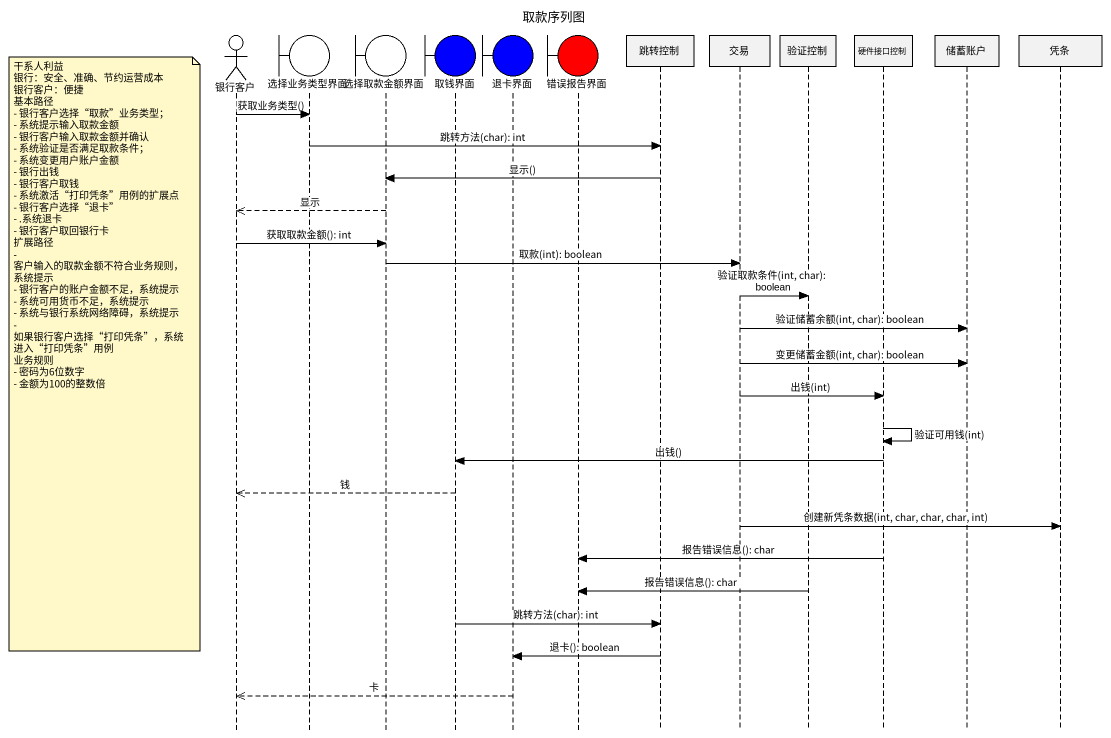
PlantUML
@startuml
title 取款序列图
hide footbox
actor 银行客户
boundary 选择业务类型界面
boundary 选择取款金额界面
boundary 取钱界面 #0000FF
boundary 退卡界面 #0000FF
boundary 错误报告界面 #FF0000
participant 跳转控制
participant 交易
participant 验证控制
participant 硬件接口控制
participant 储蓄账户
participant 凭条

银行客户 -> 选择业务类型界面 : 获取业务类型()
选择业务类型界面 -> 跳转控制 : 跳转方法(char): int
跳转控制 -> 选择取款金额界面 : 显示()
选择取款金额界面 -->> 银行客户 : 显示
银行客户 -> 选择取款金额界面 : 获取取款金额(): int
选择取款金额界面 -> 交易 : 取款(int): boolean
交易 -> 验证控制 : 验证取款条件(int, char): boolean
交易 -> 储蓄账户 : 验证储蓄余额(int, char): boolean
note left of 银行客户
  干系人利益
  银行：安全、准确、节约运营成本
  银行客户：便捷
  基本路径
  - 银行客户选择“取款”业务类型；
  - 系统提示输入取款金额
  - 银行客户输入取款金额并确认
  - 系统验证是否满足取款条件；
  - 系统变更用户账户金额
  - 银行出钱
  - 银行客户取钱
  - 系统激活“打印凭条”用例的扩展点
  - 银行客户选择“退卡”
  - .系统退卡
  - 银行客户取回银行卡
  扩展路径
  - 客户输入的取款金额不符合业务规则，系统提示
  - 银行客户的账户金额不足，系统提示
  - 系统可用货币不足，系统提示
  - 系统与银行系统网络障碍，系统提示
  - 如果银行客户选择“打印凭条”，系统进入“打印凭条”用例
  业务规则
  - 密码为6位数字
  - 金额为100的整数倍
end note
交易 -> 储蓄账户 : 变更储蓄金额(int, char): boolean
交易 -> 硬件接口控制 : 出钱(int)
硬件接口控制 -> 硬件接口控制 : 验证可用钱(int)
硬件接口控制 -> 取钱界面 : 出钱()
取钱界面 -->> 银行客户 : 钱
交易 -> 凭条 : 创建新凭条数据(int, char, char, char, int)
硬件接口控制 -> 错误报告界面 : 报告错误信息(): char
验证控制 -> 错误报告界面 : 报告错误信息(): char
取钱界面 -> 跳转控制 : 跳转方法(char): int
跳转控制 -> 退卡界面 : 退卡(): boolean
退卡界面 -->> 银行客户 : 卡
@enduml
